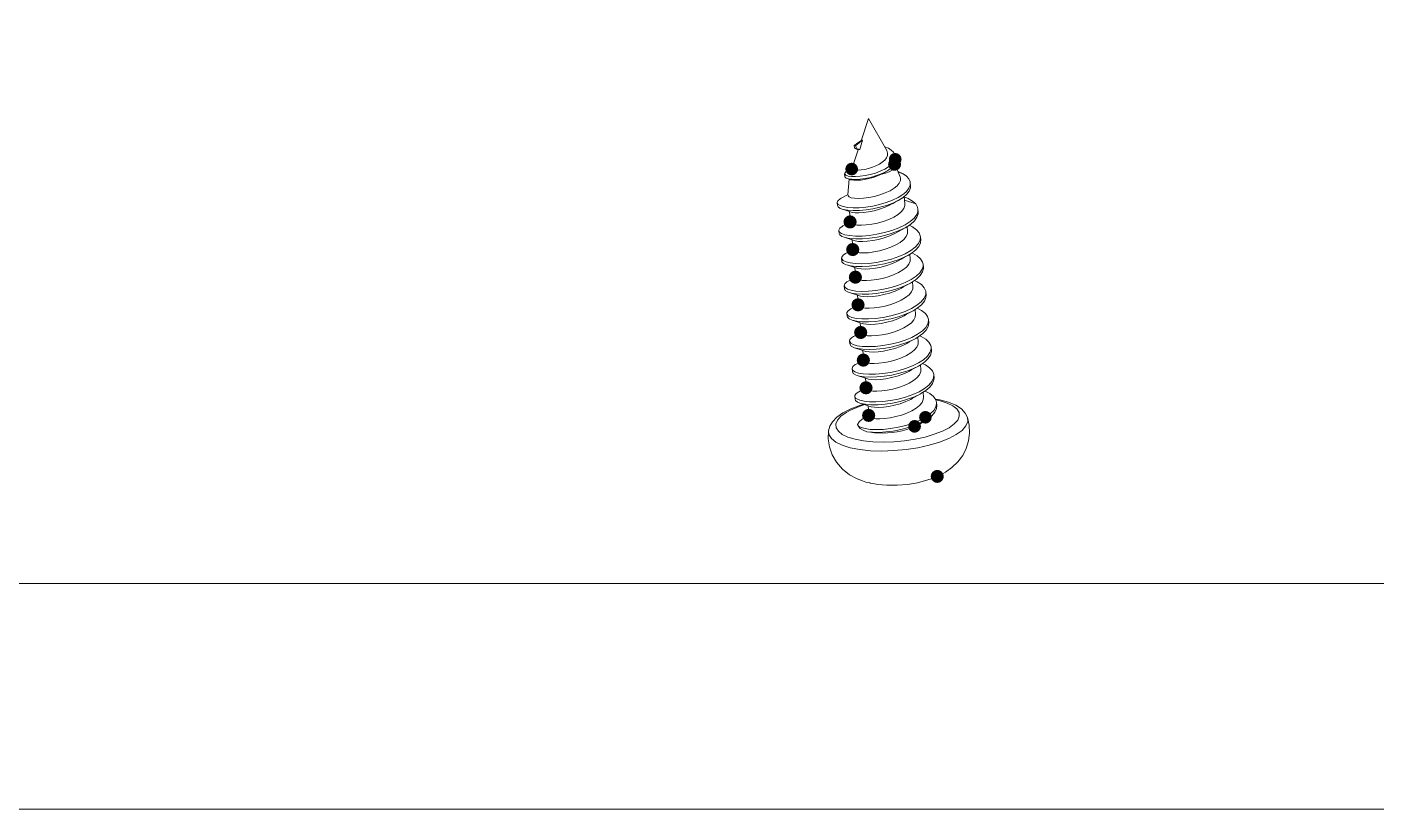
# Model space of a CAD drawing. Header units: millimetres. Extents: x 0 to 260, y 22 to 203.
# Drawn here: x 100.67 to 127.44, y 22.29 to 37.8 of the extents above; entities that cross this region are included whole.
import ezdxf

# ---------------------------------------------------------------- set-up
doc = ezdxf.new("R2010")
doc.units = ezdxf.units.MM

msp = doc.modelspace()

# ---------------------------------------------------------------- hatches: boundary and pattern name
h = msp.add_hatch(color=7)
edge = h.paths.add_edge_path()
edge.add_arc((117.038684, 34.983632), 0.126208, 0, 360)
h = msp.add_hatch(color=7)
edge = h.paths.add_edge_path()
edge.add_arc((117.890572, 35.077718), 0.128579, 0, 360)
h = msp.add_hatch(color=7)
edge = h.paths.add_edge_path()
edge.add_arc((117.90239, 35.178083), 0.126091, 0, 360)
h = msp.add_hatch(color=7)
edge = h.paths.add_edge_path()
edge.add_arc((117.006793, 33.935458), 0.130786, 0, 360)
h = msp.add_hatch(color=7)
edge = h.paths.add_edge_path()
edge.add_arc((117.059534, 33.387171), 0.130704, 0, 360)
h = msp.add_hatch(color=7)
edge = h.paths.add_edge_path()
edge.add_arc((117.112239, 32.838743), 0.130704, 0, 360)
h = msp.add_hatch(color=7)
edge = h.paths.add_edge_path()
edge.add_arc((117.164944, 32.290279), 0.130704, 0, 360)
h = msp.add_hatch(color=7)
edge = h.paths.add_edge_path()
edge.add_arc((117.217472, 31.741816), 0.130704, 0, 360)
h = msp.add_hatch(color=7)
edge = h.paths.add_edge_path()
edge.add_arc((117.270177, 31.193528), 0.130786, 0, 360)
h = msp.add_hatch(color=7)
edge = h.paths.add_edge_path()
edge.add_arc((117.322882, 30.645065), 0.130786, 0, 360)
h = msp.add_hatch(color=7)
edge = h.paths.add_edge_path()
edge.add_arc((117.375622, 30.096778), 0.130704, 0, 360)
h = msp.add_hatch(color=7)
edge = h.paths.add_edge_path()
edge.add_arc((118.286883, 29.879502), 0.126536, 0, 360)
h = msp.add_hatch(color=7)
edge = h.paths.add_edge_path()
edge.add_arc((118.502183, 30.059171), 0.125383, 0, 360)
h = msp.add_hatch(color=7)
edge = h.paths.add_edge_path()
edge.add_arc((118.737098, 28.886679), 0.12976, 0, 360)

# ---------------------------------------------------------------- linework, layer by layer
at = {"color": 7, "lineweight": 0}
for points in [[(0.128058, 22.287794), (259.869517, 22.287794), (259.869517, 202.784781), (0.128058, 202.784781)], [(4.604456, 198.308031), (255.392767, 198.308031), (255.392767, 26.763839), (4.604456, 26.763839)]]:
    msp.add_lwpolyline(points, close=True, dxfattribs=at)
for points in [[(117.227456, 35.546136), (117.37527, 35.98605)], [(117.736655, 35.349427), (117.375411, 35.986191)], [(117.039037, 34.985642), (117.166743, 35.365937)], [(117.086733, 35.456248), (117.092377, 35.400156)], [(117.088461, 35.453144), (117.099045, 35.449969), (117.123034, 35.448557)], [(117.231089, 35.54857), (117.183817, 35.517526), (117.135134, 35.487539), (117.092801, 35.462845)], [(117.096399, 35.395253), (117.128149, 35.392431)], [(117.09654, 35.395958), (117.136757, 35.379025), (117.167096, 35.365619)], [(117.122928, 35.448663), (117.128219, 35.392572)], [(117.253138, 35.560282), (117.122963, 35.448804)], [(117.128255, 35.392501), (117.198105, 35.369218)], [(117.167025, 35.365619), (117.198069, 35.369147)], [(117.253138, 35.560282), (117.198105, 35.369077)], [(117.253138, 35.560282), (117.235499, 35.551463)], [(117.736655, 35.349074), (117.752883, 35.301449), (117.750766, 35.255588), (117.730305, 35.208316), (117.693616, 35.161749)], [(117.90874, 35.234386), (117.898157, 35.275308), (117.869229, 35.320464), (117.824779, 35.361033), (117.766571, 35.397017), (117.697426, 35.427003)], [(116.898632, 34.88884), (116.92509, 34.85956), (116.970246, 34.845096), (117.033746, 34.836629), (117.113121, 34.834865), (117.20449, 34.84051), (117.303621, 34.854268), (117.406279, 34.875435), (117.508232, 34.90401), (117.605246, 34.939288), (117.69344, 34.979857), (117.76964, 35.025365), (117.831376, 35.074049), (117.875826, 35.125201), (117.901932, 35.176354)], [(117.693581, 35.161679), (117.646309, 35.121109), (117.588101, 35.083362), (117.521426, 35.049495), (117.449106, 35.020567), (117.373612, 34.996226), (117.299528, 34.978234), (117.229678, 34.965887), (117.166884, 34.95989), (117.113614, 34.958831), (117.073045, 34.962712), (117.047645, 34.970473), (117.038473, 34.981409)], [(117.886163, 35.076589), (117.907329, 35.120333), (117.914738, 35.171133)], [(118.002438, 34.831302), (117.893077, 35.073308)], [(117.902884, 35.1796), (117.909234, 35.226872)], [(117.914244, 35.178224), (117.908599, 35.234316)], [(116.897961, 34.88884), (116.903253, 34.832749)], [(116.942059, 34.938088), (116.922656, 34.926446), (116.900078, 34.901399), (116.898667, 34.888699)], [(116.903959, 34.832678), (116.930417, 34.803397), (116.946645, 34.796695)], [(117.041789, 34.993897), (116.988872, 34.964264), (116.941953, 34.938511)], [(116.946539, 34.796836), (116.975467, 34.789075), (117.039319, 34.780255), (117.118694, 34.778491), (117.210064, 34.784489), (117.308842, 34.798247), (117.4115, 34.819061), (117.513453, 34.847989), (117.610467, 34.882914), (117.699014, 34.923836), (117.737467, 34.945355)], [(117.014202, 34.772741), (117.034663, 34.767097), (117.082288, 34.761452), (117.143318, 34.760747), (117.214932, 34.765686), (117.29466, 34.777327), (117.379679, 34.794613), (117.46611, 34.818602), (117.550071, 34.848236), (117.628741, 34.882808)], [(117.628635, 34.882984), (117.710832, 34.904856), (117.782093, 34.93202)], [(117.628635, 34.882984), (117.689312, 34.916498)], [(117.689277, 34.916392), (117.709033, 34.928034), (117.737608, 34.94532)], [(117.737502, 34.94532), (117.775249, 34.969309), (117.836632, 35.017992), (117.881082, 35.069145)], [(117.896852, 35.065899), (117.899321, 35.032386), (117.880271, 34.998166), (117.840407, 34.963947), (117.782199, 34.931844)], [(118.002438, 34.831302), (118.008788, 34.804138), (118.004908, 34.754044), (117.98233, 34.703244), (117.940702, 34.652444), (117.882494, 34.603408)], [(118.057577, 34.891239), (117.963738, 34.935336)], [(117.966631, 34.919849), (118.057648, 34.891274)], [(118.201228, 34.713474), (118.199112, 34.729702), (118.174417, 34.788616), (118.126439, 34.842944), (118.057648, 34.891274)], [(116.946539, 34.796836), (116.988519, 34.782019)], [(116.987532, 34.782372), (116.965659, 34.4811)], [(117.882388, 34.603584), (117.801249, 34.553843), (117.705999, 34.509745), (117.59946, 34.471645), (117.489041, 34.441659), (117.378268, 34.419787), (117.272435, 34.406734), (117.175774, 34.402148), (117.094282, 34.405323), (117.030429, 34.415554), (116.987391, 34.431781), (116.967635, 34.452242)], [(116.988378, 34.782019), (117.014131, 34.772847)], [(117.973158, 34.367929), (118.058177, 34.421904), (118.130144, 34.48364), (118.179532, 34.547492), (118.204227, 34.610993), (118.206696, 34.657206)], [(118.073593, 34.493659), (118.125099, 34.539873), (118.174135, 34.603725), (118.197771, 34.661228)], [(118.197595, 34.661122), (118.201122, 34.713333)], [(118.206732, 34.657312), (118.20144, 34.713404)], [(116.831463, 34.406875), (116.808179, 34.393117), (116.767257, 34.356781), (116.753499, 34.321856)], [(116.753605, 34.317622), (116.758896, 34.261531)], [(116.753605, 34.317622), (116.76701, 34.289047)], [(116.773219, 34.282133), (116.807086, 34.260614), (116.871997, 34.238389), (116.959486, 34.223219), (117.065672, 34.216164), (117.187028, 34.217928), (117.318614, 34.229922), (117.455844, 34.250736), (117.593075, 34.281075), (117.726425, 34.31988), (117.849897, 34.366447), (117.959964, 34.419716), (118.052744, 34.478278), (118.073558, 34.4938)], [(116.96633, 34.481276), (116.831569, 34.40684)], [(116.848008, 34.190834), (116.877289, 34.182367), (116.964777, 34.167198), (117.070964, 34.15979), (117.192319, 34.161906), (117.323905, 34.173548), (117.461136, 34.194715), (117.598366, 34.225054), (117.731716, 34.263859), (117.855189, 34.310426), (117.965608, 34.363695)], [(116.965483, 34.481276), (116.966189, 34.459051)], [(118.095113, 34.299701), (118.093702, 34.261954), (118.071829, 34.201629), (118.026321, 34.14201), (117.959646, 34.085212), (117.874627, 34.031943), (117.775143, 33.984671), (117.665782, 33.944807), (117.551482, 33.912351), (117.437535, 33.889068), (117.328879, 33.874251), (117.230454, 33.867901), (117.146846, 33.870018), (117.081582, 33.87919), (117.037838, 33.89436), (117.017377, 33.913762)], [(117.027819, 34.130544), (117.047222, 34.125253), (117.105077, 34.117139), (117.181277, 34.115728), (117.272647, 34.121372), (117.374599, 34.135483), (117.482902, 34.157356), (117.593322, 34.188047), (117.701977, 34.2265), (117.802872, 34.272361), (117.848733, 34.297408)], [(117.848627, 34.297303), (117.911421, 34.333286), (117.973158, 34.367858)], [(117.969206, 34.359991), (117.910645, 34.331769)], [(118.034153, 34.405464), (117.975944, 34.363836)], [(118.095113, 34.299701), (118.081354, 34.441871)], [(118.309566, 34.291094), (118.24783, 34.350008), (118.1614, 34.401866), (118.08273, 34.435733)], [(118.088586, 34.368634), (118.309425, 34.291023)], [(118.352288, 34.190834), (118.345232, 34.225054), (118.309602, 34.291023)], [(116.759108, 34.26146), (116.772161, 34.232885), (116.812378, 34.204663), (116.848008, 34.190905)], [(116.804228, 33.72679), (116.837389, 33.704918), (116.905828, 33.679871), (116.999314, 33.662585), (117.113967, 33.654471), (117.245553, 33.655882), (117.389487, 33.667876), (117.540123, 33.690454), (117.691817, 33.723262), (117.838926, 33.766301), (117.975803, 33.817807), (118.097512, 33.877074), (118.199112, 33.941985), (118.277428, 34.011835), (118.328934, 34.083096), (118.349042, 34.137776)], [(116.848008, 34.190517), (116.919269, 34.167586), (116.993705, 34.142186)], [(116.993705, 34.142292), (117.027925, 34.131003)], [(117.016283, 33.919372), (116.994764, 34.141974)], [(118.098394, 33.818442), (118.20458, 33.885822), (118.282544, 33.955672), (118.334402, 34.027286), (118.357333, 34.0989), (118.357685, 34.134531)], [(118.349007, 34.137812), (118.351829, 34.155098), (118.352182, 34.190728)], [(118.357791, 34.134707), (118.352147, 34.190799)], [(116.865576, 33.857036), (116.848643, 33.847511), (116.802076, 33.809058), (116.784437, 33.771311)], [(116.784438, 33.763303), (116.790082, 33.707211)], [(116.78479, 33.763303), (116.796432, 33.735786)], [(116.99942, 33.931084), (116.865365, 33.857001)], [(116.887272, 33.630694), (116.911261, 33.623638), (117.004747, 33.606705), (117.1194, 33.598238), (117.250986, 33.599649), (117.394919, 33.611644), (117.545556, 33.634574), (117.69725, 33.667382), (117.844006, 33.710421), (117.981236, 33.761927), (118.098358, 33.818371)], [(117.920276, 33.719558), (117.970371, 33.747781)], [(117.970406, 33.747816), (118.098464, 33.818371)], [(118.147818, 33.751273), (118.145348, 33.707529), (118.120654, 33.646851), (118.071971, 33.586526), (118.002826, 33.530081)], [(118.147818, 33.751273), (118.138998, 33.844406)], [(118.404993, 33.642406), (118.380651, 33.715784), (118.328087, 33.778931), (118.248712, 33.835375), (118.178157, 33.8703)], [(116.790117, 33.707493), (116.801759, 33.679624), (116.842681, 33.648579), (116.887131, 33.630588)], [(116.837672, 33.215192), (116.840494, 33.201786), (116.869774, 33.168625), (116.926924, 33.140756), (117.010533, 33.120295), (117.116719, 33.107947), (117.241955, 33.105478), (117.381655, 33.113239), (117.529822, 33.131584), (117.681869, 33.160159), (117.831447, 33.198964), (117.973263, 33.247295), (118.101674, 33.303386), (118.212447, 33.366181), (118.300641, 33.433914), (118.363788, 33.504823), (118.398713, 33.576789)], [(116.887272, 33.630694), (117.031911, 33.583774)], [(117.031946, 33.583809), (117.089449, 33.564407)], [(117.068812, 33.370908), (117.049056, 33.577989)], [(118.002791, 33.530081), (117.916713, 33.478223), (117.81476, 33.431304), (117.703635, 33.39144), (117.590746, 33.361101), (117.478916, 33.338523), (117.370966, 33.324765), (117.273952, 33.319473), (117.193166, 33.321943), (117.130371, 33.33182), (117.088391, 33.34699), (117.069694, 33.366745)], [(117.089308, 33.564548), (117.108358, 33.559256), (117.171153, 33.549731), (117.251233, 33.546909), (117.348247, 33.552201), (117.457255, 33.566312), (117.57085, 33.588889), (117.683033, 33.619581), (117.793453, 33.659092), (117.895053, 33.705659), (117.9201, 33.719417)], [(118.151099, 33.270331), (118.217774, 33.310195), (118.305968, 33.377928), (118.369115, 33.448837), (118.40404, 33.520803), (118.41039, 33.58642)], [(118.401218, 33.586914), (118.405099, 33.6423)], [(118.410355, 33.586244), (118.405063, 33.642335)], [(116.837142, 33.214839), (116.842434, 33.1591)], [(116.918105, 33.308572), (116.87048, 33.276469), (116.840847, 33.238369), (116.837672, 33.215086)], [(117.052125, 33.382973), (116.91807, 33.308537)], [(116.939801, 33.08223), (117.015648, 33.064238), (117.122187, 33.052244), (117.247423, 33.049422), (117.387123, 33.057183), (117.53529, 33.075174), (117.687337, 33.104102), (117.836915, 33.142908), (117.978731, 33.191238), (118.107142, 33.24733), (118.15124, 33.270261)], [(117.972981, 33.171095), (118.023076, 33.199317), (118.088339, 33.235653), (118.151134, 33.270225)], [(118.200523, 33.202809), (118.197701, 33.156596), (118.172301, 33.096976), (118.12397, 33.037357), (118.055531, 32.981618)], [(118.200523, 33.202809), (118.191703, 33.294532)], [(118.457557, 33.093942), (118.446621, 33.139803), (118.406051, 33.205067), (118.337612, 33.264334), (118.243773, 33.316545), (118.232132, 33.321837)], [(116.843175, 33.15903), (116.845997, 33.145624), (116.874925, 33.112463), (116.932428, 33.084946)], [(116.908615, 32.631239), (116.952712, 32.603369), (117.025737, 32.579733), (117.122751, 32.563858), (117.240932, 32.557156), (117.374987, 32.560331), (117.520332, 32.574089), (117.671674, 32.598431), (117.823015, 32.633356), (117.96836, 32.677806), (118.103121, 32.730722), (118.221654, 32.791047), (118.319726, 32.857369), (118.393457, 32.926867), (118.440376, 32.998833), (118.454135, 33.040108)], [(116.939801, 33.08223), (117.084792, 33.035311)], [(117.084687, 33.035381), (117.142189, 33.015978)], [(117.121517, 32.822444), (117.101761, 33.029525)], [(118.055496, 32.981618), (117.969771, 32.930112), (117.87064, 32.884251), (117.760926, 32.844387), (117.647685, 32.813343), (117.535149, 32.790765), (117.428257, 32.776654), (117.331596, 32.771009), (117.249399, 32.773479), (117.185193, 32.783004), (117.142154, 32.797821), (117.122751, 32.817223)], [(117.142048, 33.016084), (117.161098, 33.010793), (117.223893, 33.001267), (117.304679, 32.998445), (117.402046, 33.00409), (117.509643, 33.017848), (117.621473, 33.03972), (117.734715, 33.070765), (117.84584, 33.110629), (117.94744, 33.157195), (117.97284, 33.170954)], [(118.203804, 32.721868), (118.227087, 32.73492), (118.325159, 32.801243), (118.39889, 32.871092), (118.445809, 32.942706), (118.463801, 33.01432), (118.463095, 33.037956)], [(118.454276, 33.040179), (118.458156, 33.070518), (118.457451, 33.093801)], [(118.46306, 33.03778), (118.457768, 33.093872)], [(116.97081, 32.760109), (116.943999, 32.743881), (116.902371, 32.705781), (116.889671, 32.668034)], [(116.889847, 32.666728), (116.895139, 32.610637)], [(116.889847, 32.666728), (116.906781, 32.633214)], [(117.104654, 32.834509), (116.970951, 32.760426)], [(116.992506, 32.534119), (117.030959, 32.523536), (117.128325, 32.507661), (117.246153, 32.500958), (117.380561, 32.504133), (117.525906, 32.518244), (117.676895, 32.542233), (117.828236, 32.577158), (117.973934, 32.621608), (118.108695, 32.674525), (118.203945, 32.721797)], [(118.075816, 32.650889), (118.203874, 32.721797)], [(118.253263, 32.654346), (118.244444, 32.746774)], [(118.510262, 32.545479), (118.507792, 32.563117), (118.478864, 32.630145), (118.421714, 32.692234), (118.338106, 32.74762), (118.283073, 32.773726)], [(116.895174, 32.610601), (116.912108, 32.577088), (116.957969, 32.547101), (116.992541, 32.534049)], [(116.964601, 32.079353), (116.982946, 32.066653), (117.045034, 32.040195), (117.132523, 32.020792), (117.24259, 32.010209), (117.370296, 32.009503), (117.511759, 32.018676), (117.661337, 32.038784), (117.813384, 32.069476), (117.961904, 32.109692), (118.101957, 32.159434), (118.227546, 32.216937), (118.33479, 32.280789), (118.418751, 32.349581), (118.476959, 32.420489), (118.507298, 32.492456)], [(116.992506, 32.534119), (117.137145, 32.486847)], [(117.137215, 32.486918), (117.194718, 32.467867)], [(117.174257, 32.274016), (117.154149, 32.481449)], [(118.108201, 32.433154), (118.022829, 32.381649), (117.923345, 32.335787), (117.816101, 32.296982), (117.703917, 32.265937), (117.591029, 32.243007), (117.483079, 32.228543), (117.38677, 32.222546), (117.304926, 32.224662), (117.239662, 32.234187), (117.195565, 32.249357), (117.175456, 32.26876)], [(117.194753, 32.467621), (117.21592, 32.461623), (117.280478, 32.452451), (117.362323, 32.450334), (117.459337, 32.455979), (117.565876, 32.47009), (117.678764, 32.492668), (117.791653, 32.523712), (117.901367, 32.563223), (118.000851, 32.609084), (118.025545, 32.62249)], [(118.02551, 32.622631), (118.075957, 32.650853)], [(118.253263, 32.654346), (118.249735, 32.606368), (118.224335, 32.547454), (118.176357, 32.488893), (118.108271, 32.433154)], [(118.256509, 32.173404), (118.340117, 32.224909), (118.424431, 32.293348), (118.482639, 32.364257), (118.512625, 32.436223), (118.5158, 32.489493)], [(118.507157, 32.492421), (118.510332, 32.545337)], [(118.515765, 32.489316), (118.510473, 32.545408)], [(117.023515, 32.211998), (116.968834, 32.173192), (116.943787, 32.135092), (116.943082, 32.118159)], [(117.157359, 32.286046), (117.023656, 32.211962)], [(117.045211, 31.985656), (117.137991, 31.964489), (117.247705, 31.954258), (117.375764, 31.9532), (117.517228, 31.962725), (117.666805, 31.982833), (117.8185, 32.013172), (117.967372, 32.053742), (118.107072, 32.103483), (118.233014, 32.160986), (118.25665, 32.173333)], [(118.128521, 32.102425), (118.256579, 32.173333)], [(118.305968, 32.106235), (118.297149, 32.19831)], [(118.562967, 31.997015), (118.546739, 32.055576), (118.500878, 32.119782), (118.4275, 32.177637), (118.3386, 32.224557)], [(116.942553, 32.118265), (116.947844, 32.062173)], [(116.943082, 32.118265), (116.948726, 32.098862), (116.964601, 32.079459)], [(116.948585, 32.062138), (116.954229, 32.042735), (116.988096, 32.010632), (117.045246, 31.985585)], [(117.01974, 31.529514), (117.071599, 31.500586), (117.149915, 31.478361), (117.251868, 31.464603), (117.373224, 31.460369), (117.510101, 31.465308), (117.656857, 31.481536), (117.807846, 31.507994), (117.958482, 31.544683), (118.10171, 31.590897), (118.233296, 31.645225), (118.347949, 31.706961), (118.441435, 31.773283), (118.510226, 31.843839), (118.551501, 31.915806), (118.559262, 31.942617)], [(117.045211, 31.985656), (117.18985, 31.938383)], [(117.18992, 31.938454), (117.247423, 31.919404)], [(117.226962, 31.725552), (117.206854, 31.932986)], [(118.160906, 31.884691), (118.075181, 31.833185), (117.974992, 31.786971), (117.866336, 31.747813), (117.754859, 31.717121), (117.641617, 31.694191), (117.532609, 31.679727), (117.434889, 31.674082), (117.35375, 31.676552), (117.289545, 31.686429), (117.246506, 31.701599), (117.227809, 31.721707)], [(117.247458, 31.919157), (117.270389, 31.912807), (117.335653, 31.903987), (117.417497, 31.901871), (117.513806, 31.907868), (117.622108, 31.922332), (117.734997, 31.94491), (117.846828, 31.975954), (117.954072, 32.01476), (118.053556, 32.060621), (118.07825, 32.074026)], [(118.07825, 32.074167), (118.128697, 32.10239)], [(118.305968, 32.106235), (118.29856, 32.044499), (118.27069, 31.989466), (118.224476, 31.936196), (118.160976, 31.884691)], [(118.309214, 31.62494), (118.356839, 31.65281), (118.448914, 31.719485), (118.516647, 31.789687), (118.557216, 31.861301), (118.568858, 31.93221)], [(118.559333, 31.942581), (118.563566, 31.986679), (118.562861, 31.996909)], [(118.56847, 31.941206), (118.562826, 31.996944)], [(117.07622, 31.663534), (117.037414, 31.638487), (117.002489, 31.600387), (116.995434, 31.569695)], [(117.210064, 31.737582), (117.076361, 31.663499)], [(117.097951, 31.437192), (117.160393, 31.421317), (117.263404, 31.408264), (117.385465, 31.404031), (117.522343, 31.410028), (117.669098, 31.426609), (117.820087, 31.45342), (117.969665, 31.490109), (118.11254, 31.536675), (118.243068, 31.591356), (118.30939, 31.62487)], [(118.181261, 31.553961), (118.309319, 31.62487)], [(118.358497, 31.557771), (118.35003, 31.648788)], [(118.615672, 31.448551), (118.608263, 31.483829), (118.57228, 31.549799), (118.508427, 31.610124), (118.418822, 31.66304), (118.388836, 31.676799)], [(116.995258, 31.569836), (117.000549, 31.513745)], [(116.995434, 31.569836), (117.019776, 31.52962)], [(117.000937, 31.513674), (117.027396, 31.471341), (117.081018, 31.443119), (117.097951, 31.437121)], [(117.067259, 30.985178), (117.103243, 30.961542), (117.17274, 30.936847), (117.266932, 30.919914), (117.38229, 30.912153), (117.514229, 30.914269), (117.658162, 30.926617), (117.808446, 30.949194), (117.959787, 30.982708), (118.10619, 31.025394), (118.242715, 31.077253), (118.363365, 31.136519), (118.464612, 31.201431), (118.542223, 31.270928), (118.593023, 31.342542), (118.612426, 31.395458)], [(117.097951, 31.437192), (117.24259, 31.38992)], [(117.242625, 31.38999), (117.300128, 31.37094)], [(117.279667, 31.177442), (117.259559, 31.384522)], [(118.21347, 31.336227), (118.127039, 31.284369), (118.024734, 31.237449), (117.913609, 31.197585), (117.80072, 31.167246), (117.688536, 31.144669), (117.580234, 31.13091), (117.48322, 31.125619), (117.402786, 31.128441), (117.340698, 31.137966), (117.298717, 31.153488), (117.280373, 31.173244)], [(117.299987, 31.370693), (117.320448, 31.365049), (117.384654, 31.355877), (117.465792, 31.353407), (117.563512, 31.359052), (117.67252, 31.373516), (117.785762, 31.396093), (117.89724, 31.426785), (118.005542, 31.465943), (118.106084, 31.512157), (118.130779, 31.525563)], [(118.130955, 31.525739), (118.181402, 31.553961)], [(118.358497, 31.557771), (118.356027, 31.512969), (118.330627, 31.452291), (118.281944, 31.392319), (118.213505, 31.336227)], [(118.361777, 31.076477), (118.382944, 31.088471), (118.481016, 31.154088), (118.5551, 31.223585), (118.602725, 31.294846), (118.621422, 31.366107), (118.621069, 31.392566)], [(118.612391, 31.395494), (118.615566, 31.414191), (118.615566, 31.44841)], [(118.621175, 31.392742), (118.615531, 31.448834)], [(117.128925, 31.115071), (117.108817, 31.103429), (117.063661, 31.064976), (117.047786, 31.027582)], [(117.262769, 31.189154), (117.128713, 31.115071)], [(117.150656, 30.888728), (117.190873, 30.877792), (117.288239, 30.86227), (117.406067, 30.855567), (117.53977, 30.859095), (117.684409, 30.872853), (117.834692, 30.897195), (117.985328, 30.931767), (118.13032, 30.975864), (118.264376, 31.028428), (118.361742, 31.076406)], [(118.23379, 31.005851), (118.361848, 31.076406)], [(118.411202, 31.009308), (118.402382, 31.101736)], [(118.668377, 30.900441), (118.666966, 30.911729), (118.64086, 30.979463), (118.586179, 31.041552), (118.505041, 31.097643), (118.441188, 31.128688)], [(117.047821, 31.021373), (117.053466, 30.965281)], [(117.047998, 31.021373), (117.061051, 30.992445)], [(117.053325, 30.965211), (117.071316, 30.930991), (117.117883, 30.901005), (117.150691, 30.888658)], [(117.123245, 30.433962), (117.138062, 30.423026), (117.198387, 30.396215), (117.284817, 30.37646), (117.39312, 30.365524), (117.519767, 30.364113), (117.660173, 30.372579), (117.809045, 30.391982), (117.96074, 30.421615), (118.109259, 30.461126), (118.249665, 30.510162), (118.376665, 30.56696), (118.484968, 30.63046), (118.571045, 30.698193), (118.63137, 30.769101), (118.663826, 30.841068)], [(117.150656, 30.888728), (117.295295, 30.841809)], [(117.29533, 30.841879), (117.352833, 30.822477)], [(117.332196, 30.628978), (117.31244, 30.836059)], [(118.266175, 30.788116), (118.18045, 30.736611), (118.080261, 30.690044), (117.969489, 30.65018), (117.856247, 30.619136), (117.744064, 30.596911), (117.637172, 30.583152), (117.539805, 30.577508), (117.458314, 30.579977), (117.394814, 30.589502), (117.35248, 30.604319), (117.333078, 30.624074)], [(117.352692, 30.82223), (117.371389, 30.817291), (117.433478, 30.807766), (117.513911, 30.804944), (117.610925, 30.810235), (117.719228, 30.823994), (117.831411, 30.846219), (117.9443, 30.87691), (118.055778, 30.916421), (118.157731, 30.963341), (118.183484, 30.977452)], [(118.18366, 30.977593), (118.233754, 31.005815)], [(118.411202, 31.009308), (118.408732, 30.964858), (118.383685, 30.90418), (118.335002, 30.844208), (118.26621, 30.788116)], [(118.414482, 30.528013), (118.511144, 30.588691), (118.591577, 30.657482), (118.645905, 30.728391), (118.67201, 30.800005), (118.673774, 30.844102)], [(118.664602, 30.844984), (118.668483, 30.90037)], [(118.673704, 30.844278), (118.668412, 30.90037)], [(117.181489, 30.566607), (117.128925, 30.529918), (117.102467, 30.491818), (117.101056, 30.472768)], [(117.315509, 30.64069), (117.181454, 30.566607)], [(117.203185, 30.340265), (117.22294, 30.334267), (117.314662, 30.316981), (117.427551, 30.308162), (117.557726, 30.308867), (117.700249, 30.320156), (117.849826, 30.341676), (118.000815, 30.373779), (118.147571, 30.415759), (118.284801, 30.466206), (118.407921, 30.524415)], [(118.286495, 30.457387), (118.414553, 30.527942)], [(118.463907, 30.460844), (118.455087, 30.553625)], [(118.721082, 30.351977), (118.705912, 30.408069), (118.660757, 30.472627), (118.588437, 30.530835), (118.495657, 30.579519)], [(117.277092, 30.318216), (117.180078, 30.287172), (117.054489, 30.239194)], [(117.060733, 30.223142), (117.220894, 30.28629), (117.298152, 30.310984)], [(117.100526, 30.472909), (117.105818, 30.416817)], [(117.101197, 30.472909), (117.105783, 30.455623), (117.123069, 30.434104)], [(117.106206, 30.4171), (117.116789, 30.390994), (117.156301, 30.359597), (117.20322, 30.340194)], [(117.203185, 30.340265), (117.348176, 30.293345)], [(117.348035, 30.293416), (117.405538, 30.274013)], [(117.384901, 30.080514), (117.365145, 30.287595)], [(117.405397, 30.274119), (117.425505, 30.268474), (117.489358, 30.258949), (117.57085, 30.25648), (117.667864, 30.262124), (117.774755, 30.276236), (117.887291, 30.298461), (118.000533, 30.329505), (118.110953, 30.369369), (118.211494, 30.41523), (118.236189, 30.428988)], [(118.236365, 30.429165), (118.286459, 30.457387)], [(118.463907, 30.460844), (118.460732, 30.413219), (118.435332, 30.354305), (118.387001, 30.295391), (118.318915, 30.239652)], [(118.467187, 29.979902), (118.540213, 30.023647), (118.626643, 30.09138), (118.687674, 30.162288), (118.721187, 30.233902), (118.726479, 30.295991)], [(118.502677, 30.059489), (118.596869, 30.125811), (118.666366, 30.196367), (118.708346, 30.267981), (118.717519, 30.297614)], [(119.334844, 30.056384), (119.290747, 30.143521), (119.215253, 30.224659), (119.105892, 30.296979), (118.959136, 30.358715), (118.789803, 30.404223), (118.698081, 30.421509)], [(118.707641, 30.404329), (118.794777, 30.385279), (118.936241, 30.341182), (119.047719, 30.287207), (119.126388, 30.224412), (119.168721, 30.154915), (119.174366, 30.080832), (119.142616, 30.004279), (119.074882, 29.927726), (118.972577, 29.85329), (118.83958, 29.783793)], [(118.717483, 30.297543), (118.721717, 30.339171), (118.721011, 30.351871)], [(118.726444, 30.295815), (118.721152, 30.351906)], [(117.009051, 30.219685), (116.864412, 30.144544), (116.743762, 30.058466), (116.658743, 29.970624), (116.605473, 29.880666), (116.580426, 29.791766)], [(117.017835, 30.20314), (116.927524, 30.153398), (116.825571, 30.079315), (116.757485, 30.003115), (116.725735, 29.926562), (116.73138, 29.852479), (116.774066, 29.782982), (116.852382, 29.720187), (116.96386, 29.665859), (117.105677, 29.622115), (117.272894, 29.589659), (117.460571, 29.569904), (117.663419, 29.563554), (117.874732, 29.569904), (118.088516, 29.590012), (118.298066, 29.622468), (118.497032, 29.666565), (118.679066, 29.721246), (118.83958, 29.78404)], [(117.054348, 30.239335), (117.009192, 30.219579)], [(117.060733, 30.223142), (117.017694, 30.203034)], [(117.154078, 29.91926), (117.176303, 29.88504), (117.227456, 29.856112), (117.305067, 29.83424), (117.405961, 29.819776), (117.526964, 29.814837), (117.663136, 29.820129), (117.809892, 29.835651), (117.961234, 29.861757), (118.111517, 29.898093), (118.25545, 29.943954), (118.387389, 29.998282), (118.501689, 30.05896)], [(117.154078, 29.91926), (117.188297, 29.972176), (117.247211, 30.022624), (117.29272, 30.050493)], [(117.368038, 30.092579), (117.292543, 30.050599)], [(118.31888, 30.239688), (118.233508, 30.188182), (118.13473, 30.142321), (118.026074, 30.103163), (117.913891, 30.072118), (117.800649, 30.049188), (117.693405, 30.035077), (117.597096, 30.029079), (117.515252, 30.031196), (117.449988, 30.040721), (117.406244, 30.055891), (117.386135, 30.074941)], [(118.85736, 28.946722), (118.898987, 28.971064), (119.028457, 29.062786), (119.144874, 29.174264), (119.24224, 29.30338), (119.313854, 29.442022), (119.360068, 29.590541), (119.379824, 29.744705), (119.37171, 29.901339), (119.335021, 30.056561)], [(119.334844, 30.056384), (119.341194, 29.972776), (119.305564, 29.886698), (119.229011, 29.800268), (119.114006, 29.716659), (118.963722, 29.63799)], [(116.580497, 29.791801), (116.573794, 29.631993), (116.59743, 29.470773), (116.650347, 29.316257), (116.736777, 29.165973), (116.854252, 29.030507), (116.996774, 28.918323), (117.148822, 28.836479), (117.252186, 28.796262)], [(116.580638, 29.791801), (116.588046, 29.715248), (116.635671, 29.637284), (116.723866, 29.566023), (116.849807, 29.505346), (117.009616, 29.455604), (117.197999, 29.418915), (117.409666, 29.397043), (117.638266, 29.389282), (117.876391, 29.397396), (118.117338, 29.419621), (118.353346, 29.456309), (118.577713, 29.506051), (118.783382, 29.567434), (118.963652, 29.63799)], [(117.154078, 29.91926), (117.17207, 29.876574), (117.210523, 29.837415), (117.267672, 29.802137), (117.342109, 29.772151)], [(117.342179, 29.772187), (117.450129, 29.761251), (117.576424, 29.759487), (117.716476, 29.767953), (117.864643, 29.787003), (118.015632, 29.816637), (118.164151, 29.855795), (118.304557, 29.904478), (118.431204, 29.960923), (118.467187, 29.979973)], [(117.342179, 29.772187), (117.41344, 29.760898), (117.48964, 29.752784), (117.570426, 29.748551), (117.656151, 29.747492), (117.746815, 29.750667), (117.842065, 29.759134), (117.940843, 29.772539), (118.041385, 29.792295), (118.136635, 29.817695), (118.218479, 29.846976), (118.284801, 29.878373)], [(118.288894, 29.880701), (118.339341, 29.908923)], [(118.465635, 29.977503), (118.430005, 29.948223), (118.365799, 29.911534), (118.289246, 29.880137)], [(118.3392, 29.908959), (118.467258, 29.979867)], [(118.743659, 28.889537), (118.857254, 28.946687)], [(117.252115, 28.796192), (117.318084, 28.775378), (117.397459, 28.755622)], [(117.523048, 28.732797), (117.422154, 28.750084), (117.397459, 28.755375)], [(117.523048, 28.732797), (117.551976, 28.727506)], [(117.552011, 28.727612), (117.737573, 28.711737), (117.943947, 28.712089), (118.14362, 28.729023), (118.342939, 28.762184), (118.548256, 28.815453), (118.570834, 28.822862)], [(118.570728, 28.822368), (118.599656, 28.833304)], [(118.599656, 28.833374), (118.673033, 28.859833), (118.730536, 28.883822)]]:
    msp.add_lwpolyline(points, dxfattribs=at)

doc.saveas('drawing.dxf')
